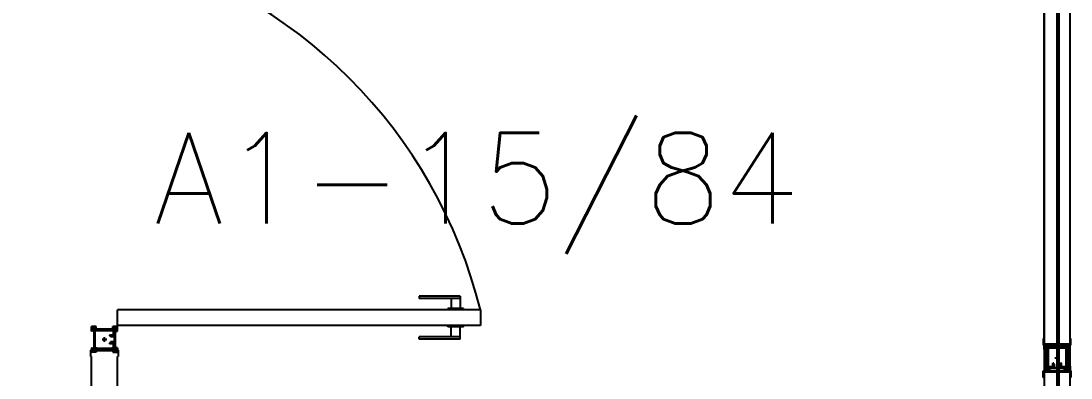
# Model space of a CAD drawing. Header units: centimetres. Extents: x -15 to 273, y 1 to 137.
# Drawn here: x 0.92 to 3.233, y 84.099 to 84.886 of the extents above; entities that cross this region are included whole.
import ezdxf

# ---------------------------------------------------------------- set-up
doc = ezdxf.new("R2010")
doc.units = ezdxf.units.CM
doc.header["$LTSCALE"] = 0.003
doc.header["$MEASUREMENT"] = 0
for name, color, linetype in [('6', 6, 'CONTINUOUS'), ('ALV', 2, 'CONTINUOUS'), ('DIV', 2, 'CONTINUOUS'), ('ENDEREÇO NOVO', 2, 'CONTINUOUS'), ('MACANETA', 2, 'CONTINUOUS'), ('PL-Áreas-Depto', 2, 'CONTINUOUS'), ('PORTA', 2, 'CONTINUOUS')]:
    doc.layers.add(name, color=color, linetype=linetype)
doc.styles.add('UNB-100', font='simplex.shx', dxfattribs={"height": 0.2})

# ---------------------------------------------------------------- blocks, each defined once
blk = doc.blocks.new('div c mtt')
at = {"layer": 'DIV'}
for p, q in [((-0.0185, 1.2285), (-0.0285, 1.2285)), ((-0.0285, 1.2185), (-0.0285, 1.2285)), ((-0.0235, 1.2265), (-0.0265, 1.2265)), ((-0.0265, 1.2265), (-0.0265, 1.2185)), ((-0.0235, 1.2265), (-0.0235, 1.1735)), ((-0.0235, 1.2215), (-0.0235, 1.2265)), ((-0.0215, 1.2265), (-0.0215, 1.2235)), ((-0.0185, 1.2265), (-0.0215, 1.2265)), ((-0.0185, 1.2285), (-0.0185, 1.2265)), ((0.0185, 1.2265), (0.0185, 1.2285)), ((0.0185, 1.2285), (0.0285, 1.2285)), ((0.0185, 1.2265), (0.0215, 1.2265)), ((0.0215, 1.2265), (0.0215, 1.2235)), ((0.0235, 1.1735), (0.0235, 1.2265)), ((0.0235, 1.2265), (0.0265, 1.2265)), ((0.0235, 1.2215), (0.0235, 1.2265)), ((0.0265, 1.2185), (0.0265, 1.2265)), ((0.0285, 1.2185), (0.0285, 1.2285)), ((-0.0265, 1.2185), (-0.0285, 1.2185)), ((-0.0075, 1.2215), (-0.0235, 1.2215)), ((0.0215, 1.2235), (-0.0215, 1.2235)), ((-0.0215, 1.1785), (-0.0215, 1.2215)), ((-0.0095, 1.2195), (-0.0195, 1.2195)), ((-0.0195, 1.1785), (-0.0195, 1.2195)), ((-0.0095, 1.2195), (-0.0095, 1.2115)), ((-0.0075, 1.2115), (-0.0095, 1.2115)), ((-0.0075, 1.2215), (-0.0075, 1.2115)), ((-0.0055, 1.2135), (-0.0075, 1.2135)), ((-0.0055, 1.2215), (-0.0055, 1.2135)), ((0.0055, 1.2215), (-0.0055, 1.2215)), ((0, 1.1949), (0, 1.2051)), ((0, 1.1951), (0, 1.2049)), ((0.0055, 1.2215), (0.0055, 1.2135)), ((0.0075, 1.2135), (0.0055, 1.2135)), ((0.0075, 1.2215), (0.0075, 1.2115)), ((0.0235, 1.2215), (0.0075, 1.2215)), ((0.0095, 1.2115), (0.0075, 1.2115)), ((0.0095, 1.2195), (0.0095, 1.2115)), ((0.0195, 1.2195), (0.0095, 1.2195)), ((0.0195, 1.1785), (0.0195, 1.2195)), ((0.0215, 1.1785), (0.0215, 1.2215)), ((0.0265, 1.2185), (0.0285, 1.2185)), ((-0.0285, 1.1815), (-0.0285, 1.1715)), ((-0.0265, 1.1815), (-0.0285, 1.1815)), ((-0.0265, 1.1815), (-0.0265, 1.1735)), ((-0.0051, 1.2), (0.0051, 1.2)), ((-0.0049, 1.2), (0.0049, 1.2)), ((0.0265, 1.1815), (0.0285, 1.1815)), ((0.0265, 1.1735), (0.0265, 1.1815)), ((0.0285, 1.1815), (0.0285, 1.1715)), ((-0.0305, 1.1571, 1.35), (-0.0305, 1.1715, 1.35)), ((-0.0305, 1.1715, 1.35), (-0.0185, 1.1715, 1.35)), ((-0.0285, 1.1571, 1.35), (-0.0305, 1.1571, 1.35)), ((-0.0185, 1.1715), (-0.0285, 1.1715)), ((0.0285, 1.1695, 1.35), (-0.0285, 1.1695, 1.35)), ((-0.0285, 1.1695, 1.35), (-0.0285, 1.1571, 1.35)), ((0.0285, 1.1695, 1.35), (-0.0285, 1.1695, 1.35)), ((-0.0285, 1.1695, 1.35), (-0.0285, 0.0305, 1.35)), ((-0.0235, 1.1735), (-0.0265, 1.1735)), ((-0.0215, 1.1785), (-0.0235, 1.1785)), ((-0.0235, 1.1785), (-0.0235, 1.1735)), ((-0.0215, 1.1735), (-0.0215, 1.1765)), ((0.0215, 1.1765), (-0.0215, 1.1765)), ((-0.0185, 1.1735), (-0.0215, 1.1735)), ((0.0195, 1.1785), (-0.0195, 1.1785)), ((-0.0185, 1.1715, 1.35), (-0.0185, 1.1765, 1.35)), ((-0.0185, 1.1765, 1.35), (-0.0165, 1.1765, 1.35)), ((-0.0185, 1.1715), (-0.0185, 1.1735)), ((-0.0165, 1.1765, 1.35), (-0.0165, 1.1715, 1.35)), ((-0.0165, 1.1715, 1.35), (0.0165, 1.1715, 1.35)), ((0.0165, 1.1715, 1.35), (0.0165, 1.1765, 1.35)), ((0.0165, 1.1765, 1.35), (0.0185, 1.1765, 1.35)), ((0.0185, 1.1765, 1.35), (0.0185, 1.1715, 1.35)), ((0.0185, 1.1735), (0.0185, 1.1715)), ((0.0185, 1.1735), (0.0215, 1.1735)), ((0.0185, 1.1715, 1.35), (0.0305, 1.1715, 1.35)), ((0.0185, 1.1715), (0.0285, 1.1715)), ((0.0235, 1.1785), (0.0215, 1.1785)), ((0.0215, 1.1735), (0.0215, 1.1765)), ((0.0235, 1.1785), (0.0235, 1.1735)), ((0.0235, 1.1735), (0.0265, 1.1735)), ((0.0285, 1.1571, 1.35), (0.0285, 1.1695, 1.35)), ((0.0285, 0.0305, 1.35), (0.0285, 1.1695, 1.35)), ((0.0305, 1.1571, 1.35), (0.0285, 1.1571, 1.35)), ((0.0305, 1.1715, 1.35), (0.0305, 1.1571, 1.35)), ((-0.0285, 0.0429, 1.35), (-0.0305, 0.0429, 1.35)), ((-0.0305, 0.0429, 1.35), (-0.0305, 0.0285, 1.35)), ((-0.0305, 0.0285, 1.35), (-0.0185, 0.0285, 1.35)), ((-0.0285, 0.0305, 1.35), (-0.0285, 0.0429, 1.35)), ((0.0285, 0.0305, 1.35), (-0.0285, 0.0305, 1.35)), ((-0.0285, 0.0305, 1.35), (0.0285, 0.0305, 1.35)), ((-0.0185, 0.0285), (-0.0285, 0.0285)), ((-0.0285, 0.0185), (-0.0285, 0.0285)), ((-0.0235, 0.0265), (-0.0265, 0.0265)), ((-0.0265, 0.0265), (-0.0265, 0.0185)), ((-0.0235, 0.0265), (-0.0235, -0.0265)), ((-0.0235, 0.0215), (-0.0235, 0.0265)), ((-0.0215, 0.0265), (-0.0215, 0.0235)), ((-0.0185, 0.0265), (-0.0215, 0.0265)), ((0.0215, 0.0235), (-0.0215, 0.0235)), ((-0.0185, 0.0285, 1.35), (-0.0185, 0.0235, 1.35)), ((-0.0185, 0.0285), (-0.0185, 0.0265)), ((-0.0185, 0.0235, 1.35), (-0.0165, 0.0235, 1.35)), ((-0.0165, 0.0235, 1.35), (-0.0165, 0.0285, 1.35)), ((-0.0165, 0.0285, 1.35), (0.0165, 0.0285, 1.35)), ((0.0165, 0.0285, 1.35), (0.0165, 0.0235, 1.35)), ((0.0165, 0.0235, 1.35), (0.0185, 0.0235, 1.35)), ((0.0185, 0.0235, 1.35), (0.0185, 0.0285, 1.35)), ((0.0185, 0.0285, 1.35), (0.0305, 0.0285, 1.35)), ((0.0185, 0.0265), (0.0185, 0.0285)), ((0.0185, 0.0285), (0.0285, 0.0285)), ((0.0185, 0.0265), (0.0215, 0.0265)), ((0.0215, 0.0265), (0.0215, 0.0235)), ((0.0235, -0.0265), (0.0235, 0.0265)), ((0.0235, 0.0265), (0.0265, 0.0265)), ((0.0235, 0.0215), (0.0235, 0.0265)), ((0.0265, 0.0185), (0.0265, 0.0265)), ((0.0305, 0.0429, 1.35), (0.0285, 0.0429, 1.35)), ((0.0285, 0.0429, 1.35), (0.0285, 0.0305, 1.35)), ((0.0285, 0.0185), (0.0285, 0.0285)), ((0.0305, 0.0285, 1.35), (0.0305, 0.0429, 1.35)), ((-0.0265, 0.0185), (-0.0285, 0.0185)), ((-0.0075, 0.0215), (-0.0235, 0.0215)), ((-0.0215, -0.0215), (-0.0215, 0.0215)), ((-0.0095, 0.0195), (-0.0195, 0.0195)), ((-0.0195, -0.0215), (-0.0195, 0.0195)), ((-0.0095, 0.0195), (-0.0095, 0.0115)), ((-0.0075, 0.0115), (-0.0095, 0.0115)), ((-0.0075, 0.0215), (-0.0075, 0.0115)), ((-0.0055, 0.0135), (-0.0075, 0.0135)), ((-0.0055, 0.0215), (-0.0055, 0.0135)), ((0.0055, 0.0215), (-0.0055, 0.0215)), ((-0.0049, 0), (0.0049, 0)), ((0, -0.0051), (0, 0.0051)), ((0, 0.0051), (0, -0.0051)), ((0, -0.0049), (0, 0.0049)), ((0.0055, 0.0215), (0.0055, 0.0135)), ((0.0075, 0.0135), (0.0055, 0.0135)), ((0.0075, 0.0215), (0.0075, 0.0115)), ((0.0235, 0.0215), (0.0075, 0.0215)), ((0.0095, 0.0115), (0.0075, 0.0115)), ((0.0095, 0.0195), (0.0095, 0.0115)), ((0.0195, 0.0195), (0.0095, 0.0195)), ((0.0195, -0.0215), (0.0195, 0.0195)), ((0.0215, -0.0215), (0.0215, 0.0215)), ((0.0265, 0.0185), (0.0285, 0.0185)), ((-0.0285, -0.0185), (-0.0285, -0.0285)), ((-0.0265, -0.0185), (-0.0285, -0.0185)), ((-0.0265, -0.0185), (-0.0265, -0.0265)), ((-0.0215, -0.0215), (-0.0235, -0.0215)), ((-0.0235, -0.0215), (-0.0235, -0.0265)), ((0.0195, -0.0215), (-0.0195, -0.0215)), ((-0.0051, 0), (0.0051, 0)), ((-0.0051, 0), (0.0051, 0)), ((0.0235, -0.0215), (0.0215, -0.0215)), ((0.0235, -0.0215), (0.0235, -0.0265)), ((0.0265, -0.0185), (0.0285, -0.0185)), ((0.0265, -0.0265), (0.0265, -0.0185)), ((0.0285, -0.0185), (0.0285, -0.0285)), ((-0.0305, -0.0429, 1.35), (-0.0305, -0.0285, 1.35)), ((-0.0305, -0.0285, 1.35), (-0.0185, -0.0285, 1.35)), ((-0.0285, -0.0429, 1.35), (-0.0305, -0.0429, 1.35)), ((-0.0185, -0.0285), (-0.0285, -0.0285)), ((0.0285, -0.0305, 1.35), (-0.0285, -0.0305, 1.35)), ((-0.0285, -0.0305, 1.35), (-0.0285, -0.0429, 1.35)), ((0.0285, -0.0305, 1.35), (-0.0285, -0.0305, 1.35)), ((-0.0235, -0.0265), (-0.0265, -0.0265)), ((-0.0215, -0.0265), (-0.0215, -0.0235)), ((0.0215, -0.0235), (-0.0215, -0.0235)), ((-0.0185, -0.0265), (-0.0215, -0.0265)), ((-0.0185, -0.0285, 1.35), (-0.0185, -0.0235, 1.35)), ((-0.0185, -0.0235, 1.35), (-0.0165, -0.0235, 1.35)), ((-0.0185, -0.0285), (-0.0185, -0.0265)), ((-0.0165, -0.0235, 1.35), (-0.0165, -0.0285, 1.35)), ((-0.0165, -0.0285, 1.35), (0.0165, -0.0285, 1.35)), ((0.0165, -0.0285, 1.35), (0.0165, -0.0235, 1.35)), ((0.0165, -0.0235, 1.35), (0.0185, -0.0235, 1.35)), ((0.0185, -0.0235, 1.35), (0.0185, -0.0285, 1.35)), ((0.0185, -0.0265), (0.0185, -0.0285)), ((0.0185, -0.0265), (0.0215, -0.0265)), ((0.0185, -0.0285, 1.35), (0.0305, -0.0285, 1.35)), ((0.0185, -0.0285), (0.0285, -0.0285)), ((0.0215, -0.0265), (0.0215, -0.0235)), ((0.0235, -0.0265), (0.0265, -0.0265)), ((0.0285, -0.0429, 1.35), (0.0285, -0.0305, 1.35)), ((0.0305, -0.0429, 1.35), (0.0285, -0.0429, 1.35)), ((0.0305, -0.0285, 1.35), (0.0305, -0.0429, 1.35))]:
    blk.add_line(p, q, dxfattribs=at)
at = {"layer": 'DIV', "color": 1}
for p, q in [((-0.0005, 1.1655, 1.35), (-0.0005, 0.0425, 1.35)), ((0.0035, 1.1655, 1.35), (-0.0005, 1.1655, 1.35)), ((0.0035, 1.1655, 1.35), (0.0035, 0.0425, 1.35)), ((0.0035, 0.0425, 1.35), (-0.0005, 0.0425, 1.35))]:
    blk.add_line(p, q, dxfattribs=at)

msp = doc.modelspace()

# ---------------------------------------------------------------- linework, layer by layer
at = {"layer": 'ALV', "ltscale": 10}
for p, q in [((3.1739, 84.1858, -4.5533), (3.1739, 86.1765, 20.7674)), ((3.231, 84.1858, -4.5533), (3.2309, 86.1765, 20.7674)), ((3.231, 83.6115, -3.8736), (3.2309, 84.1124, 2.4979))]:
    msp.add_line(p, q, dxfattribs=at)
at = {"layer": 'DIV'}
for p, q in [((1.0755, 84.2023, 0.0057), (1.0755, 84.2123, 0.0057)), ((1.0855, 84.2123, 0.0057), (1.0755, 84.2123, 0.0057)), ((1.0755, 84.2023, 0.0057), (1.0755, 84.2123, 0.0057)), ((1.0855, 84.2123, 0.0057), (1.0755, 84.2123, 0.0057)), ((1.0855, 84.2123, 0.0057), (1.0755, 84.2123, 0.0057)), ((1.0775, 84.2073, 0.0057), (1.0775, 84.2103, 0.0057)), ((1.0775, 84.2103, 0.0057), (1.0855, 84.2103, 0.0057)), ((1.0775, 84.2073, 0.0057), (1.0775, 84.2103, 0.0057)), ((1.0775, 84.2103, 0.0057), (1.0855, 84.2103, 0.0057)), ((1.0775, 84.2073, 0.0057), (1.1305, 84.2073, 0.0057)), ((1.0825, 84.2073, 0.0057), (1.0775, 84.2073, 0.0057)), ((1.0775, 84.2073, 0.0057), (1.1305, 84.2073, 0.0057)), ((1.0825, 84.2073, 0.0057), (1.0775, 84.2073, 0.0057)), ((1.0825, 84.2073, 0.0057), (1.0825, 84.2053, 0.0057)), ((1.0825, 84.2073, 0.0057), (1.0825, 84.2053, 0.0057)), ((1.0855, 84.2103, 0.0057), (1.0855, 84.2123, 0.0057)), ((1.0855, 84.2103, 0.0057), (1.0855, 84.2123, 0.0057)), ((1.0855, 84.2073, 0.0057), (1.0855, 84.2123, 0.0057)), ((1.0855, 84.2073, 0.0057), (1.0875, 84.2073, 0.0057)), ((1.1205, 84.2073, 0.0057), (1.1225, 84.2073, 0.0057)), ((1.1225, 84.2103, 0.0057), (1.1225, 84.2123, 0.0057)), ((1.1225, 84.2123, 0.0057), (1.1325, 84.2123, 0.0057)), ((1.1225, 84.2103, 0.0057), (1.1225, 84.2123, 0.0057)), ((1.1225, 84.2123, 0.0057), (1.1325, 84.2123, 0.0057)), ((1.1225, 84.2073, 0.0057), (1.1225, 84.2123, 0.0057)), ((1.1325, 84.2123, 0.0057), (1.1225, 84.2123, 0.0057)), ((1.1225, 84.2103, 0.0057), (1.1305, 84.2103, 0.0057)), ((1.1225, 84.2103, 0.0057), (1.1305, 84.2103, 0.0057)), ((1.1255, 84.2073, 0.0057), (1.1255, 84.1913, 0.0057)), ((1.1255, 84.2073, 0.0057), (1.1305, 84.2073, 0.0057)), ((1.1255, 84.2073, 0.0057), (1.1255, 84.1913, 0.0057)), ((1.1255, 84.2073, 0.0057), (1.1305, 84.2073, 0.0057)), ((1.1305, 84.2073, 0.0057), (1.1305, 84.2103, 0.0057)), ((1.1305, 84.2073, 0.0057), (1.1305, 84.2103, 0.0057)), ((1.1325, 84.2023, 0.0057), (1.1325, 84.2123, 0.0057)), ((1.1325, 84.2023, 0.0057), (1.1325, 84.2123, 0.0057)), ((1.0775, 84.2023, 0.0057), (1.0755, 84.2023, 0.0057)), ((1.0775, 84.2023, 0.0057), (1.0755, 84.2023, 0.0057)), ((1.0775, 84.2023, 0.0057), (1.0775, 84.2053, 0.0057)), ((1.0775, 84.2053, 0.0057), (1.0805, 84.2053, 0.0057)), ((1.0775, 84.2023, 0.0057), (1.0775, 84.2053, 0.0057)), ((1.0775, 84.2053, 0.0057), (1.0805, 84.2053, 0.0057)), ((1.0805, 84.2053, 0.0057), (1.0805, 84.1623, 0.0057)), ((1.0805, 84.2053, 0.0057), (1.0805, 84.1623, 0.0057)), ((1.0825, 84.2053, 0.0057), (1.1255, 84.2053, 0.0057)), ((1.0825, 84.2053, 0.0057), (1.1255, 84.2053, 0.0057)), ((1.0825, 84.2033, 0.0057), (1.1235, 84.2033, 0.0057)), ((1.0825, 84.2033, 0.0057), (1.0825, 84.1643, 0.0057)), ((1.0825, 84.2033, 0.0057), (1.1235, 84.2033, 0.0057)), ((1.0825, 84.2033, 0.0057), (1.0825, 84.1643, 0.0057)), ((1.1091, 84.1838, 0.0057), (1.0989, 84.1838, 0.0057)), ((1.099, 84.1838, 0.0057), (1.1089, 84.1838, 0.0057)), ((1.099, 84.1838, 0.0057), (1.1089, 84.1838, 0.0057)), ((1.104, 84.1787, 0.0057), (1.104, 84.1889, 0.0057)), ((1.104, 84.1788, 0.0057), (1.104, 84.1887, 0.0057)), ((1.104, 84.1788, 0.0057), (1.104, 84.1887, 0.0057)), ((1.1235, 84.1933, 0.0057), (1.1155, 84.1933, 0.0057)), ((1.1155, 84.1933, 0.0057), (1.1155, 84.1913, 0.0057)), ((1.1235, 84.1933, 0.0057), (1.1155, 84.1933, 0.0057)), ((1.1155, 84.1933, 0.0057), (1.1155, 84.1913, 0.0057)), ((1.1255, 84.1913, 0.0057), (1.1155, 84.1913, 0.0057)), ((1.1255, 84.1913, 0.0057), (1.1155, 84.1913, 0.0057)), ((1.1175, 84.1913, 0.0057), (1.1175, 84.1893, 0.0057)), ((1.1175, 84.1913, 0.0057), (1.1175, 84.1893, 0.0057)), ((1.1255, 84.1893, 0.0057), (1.1175, 84.1893, 0.0057)), ((1.1255, 84.1893, 0.0057), (1.1175, 84.1893, 0.0057)), ((1.1235, 84.2033, 0.0057), (1.1235, 84.1933, 0.0057)), ((1.1235, 84.2033, 0.0057), (1.1235, 84.1933, 0.0057)), ((1.1255, 84.1893, 0.0057), (1.1255, 84.1783, 0.0057)), ((1.1255, 84.1893, 0.0057), (1.1255, 84.1783, 0.0057)), ((1.1275, 84.2053, 0.0057), (1.1275, 84.1623, 0.0057)), ((1.1305, 84.2053, 0.0057), (1.1275, 84.2053, 0.0057)), ((1.1275, 84.2053, 0.0057), (1.1275, 84.1623, 0.0057)), ((1.1305, 84.2053, 0.0057), (1.1275, 84.2053, 0.0057)), ((1.1305, 84.2023, 0.0057), (1.1305, 84.2053, 0.0057)), ((1.1305, 84.2023, 0.0057), (1.1305, 84.2053, 0.0057)), ((1.1305, 84.2023, 0.0057), (1.1325, 84.2023, 0.0057)), ((1.1305, 84.2023, 0.0057), (1.1325, 84.2023, 0.0057)), ((3.1739, 84.1858, -1.5), (3.1719, 84.1858, -1.5)), ((3.1719, 84.1858, -1.5), (3.1719, 84.1714, -1.5)), ((3.1739, 84.1734, -1.5), (3.1739, 84.1858, -1.5)), ((3.2329, 84.1858, -1.5), (3.2309, 84.1858, -1.5)), ((3.2309, 84.1858, -1.5), (3.2309, 84.1734, -1.5)), ((3.2329, 84.1714, -1.5), (3.2329, 84.1858, -1.5)), ((1.0755, 84.1653, 0.0057), (1.0755, 84.1553, 0.0057)), ((1.0755, 84.1653, 0.0057), (1.0775, 84.1653, 0.0057)), ((1.0755, 84.1653, 0.0057), (1.0755, 84.1553, 0.0057)), ((1.0755, 84.1653, 0.0057), (1.0775, 84.1653, 0.0057)), ((1.0775, 84.1653, 0.0057), (1.0775, 84.1623, 0.0057)), ((1.0775, 84.1653, 0.0057), (1.0775, 84.1623, 0.0057)), ((1.0775, 84.1623, 0.0057), (1.0805, 84.1623, 0.0057)), ((1.0775, 84.1623, 0.0057), (1.0805, 84.1623, 0.0057)), ((1.0825, 84.1643, 0.0057), (1.1235, 84.1643, 0.0057)), ((1.0825, 84.1643, 0.0057), (1.1235, 84.1643, 0.0057)), ((1.0825, 84.1623, 0.0057), (1.1255, 84.1623, 0.0057)), ((1.0825, 84.1623, 0.0057), (1.0825, 84.1603, 0.0057)), ((1.0825, 84.1623, 0.0057), (1.1255, 84.1623, 0.0057)), ((1.0825, 84.1623, 0.0057), (1.0825, 84.1603, 0.0057)), ((1.0855, 84.1654, 0.0057), (1.0855, 84.1604, 0.0057)), ((1.0855, 84.1654, 0.0057), (1.0875, 84.1654, 0.0057)), ((1.0875, 84.1654, 0.0057), (1.0875, 84.1604, 0.0057)), ((1.1255, 84.1763, 0.0057), (1.1155, 84.1763, 0.0057)), ((1.1155, 84.1763, 0.0057), (1.1155, 84.1743, 0.0057)), ((1.1255, 84.1763, 0.0057), (1.1155, 84.1763, 0.0057)), ((1.1155, 84.1763, 0.0057), (1.1155, 84.1743, 0.0057)), ((1.1235, 84.1743, 0.0057), (1.1155, 84.1743, 0.0057)), ((1.1235, 84.1743, 0.0057), (1.1155, 84.1743, 0.0057)), ((1.1255, 84.1783, 0.0057), (1.1175, 84.1783, 0.0057)), ((1.1175, 84.1783, 0.0057), (1.1175, 84.1763, 0.0057)), ((1.1255, 84.1783, 0.0057), (1.1175, 84.1783, 0.0057)), ((1.1175, 84.1783, 0.0057), (1.1175, 84.1763, 0.0057)), ((1.1205, 84.1654, 0.0057), (1.1205, 84.1604, 0.0057)), ((1.1205, 84.1654, 0.0057), (1.1225, 84.1654, 0.0057)), ((1.1225, 84.1654, 0.0057), (1.1225, 84.1604, 0.0057)), ((1.1235, 84.1743, 0.0057), (1.1235, 84.1643, 0.0057)), ((1.1235, 84.1743, 0.0057), (1.1235, 84.1643, 0.0057)), ((1.1255, 84.1763, 0.0057), (1.1255, 84.1603, 0.0057)), ((1.1255, 84.1763, 0.0057), (1.1255, 84.1603, 0.0057)), ((1.1305, 84.1623, 0.0057), (1.1275, 84.1623, 0.0057)), ((1.1305, 84.1623, 0.0057), (1.1275, 84.1623, 0.0057)), ((1.1305, 84.1653, 0.0057), (1.1305, 84.1623, 0.0057)), ((1.1325, 84.1653, 0.0057), (1.1305, 84.1653, 0.0057)), ((1.1305, 84.1653, 0.0057), (1.1305, 84.1623, 0.0057)), ((1.1325, 84.1653, 0.0057), (1.1305, 84.1653, 0.0057)), ((1.1325, 84.1653, 0.0057), (1.1325, 84.1553, 0.0057)), ((1.1325, 84.1653, 0.0057), (1.1325, 84.1553, 0.0057)), ((3.1719, 84.1714, -1.5), (3.1839, 84.1714, -1.5)), ((3.2309, 84.1734, -1.5), (3.1739, 84.1734, -1.5)), ((3.2309, 84.1734, -1.5), (3.1739, 84.1734, -1.5)), ((3.1739, 84.1614, -2.85), (3.1739, 84.1714, -2.85)), ((3.1839, 84.1714, -2.85), (3.1739, 84.1714, -2.85)), ((3.1759, 84.1614, -2.85), (3.1739, 84.1614, -2.85)), ((3.1789, 84.1694, -2.85), (3.1759, 84.1694, -2.85)), ((3.1759, 84.1614, -2.85), (3.1759, 84.1694, -2.85)), ((3.1789, 84.1164, -2.85), (3.1789, 84.1694, -2.85)), ((3.1789, 84.1644, -2.85), (3.1789, 84.1694, -2.85)), ((3.1809, 84.1644, -2.85), (3.1789, 84.1644, -2.85)), ((3.1839, 84.1694, -2.85), (3.1809, 84.1694, -2.85)), ((3.1809, 84.1694, -2.85), (3.1809, 84.1664, -2.85)), ((3.2239, 84.1664, -2.85), (3.1809, 84.1664, -2.85)), ((3.1809, 84.1644, -2.85), (3.1809, 84.1214, -2.85)), ((3.1829, 84.1644, -2.85), (3.1829, 84.1234, -2.85)), ((3.2219, 84.1644, -2.85), (3.1829, 84.1644, -2.85)), ((3.1839, 84.1714, -1.5), (3.1839, 84.1664, -1.5)), ((3.1839, 84.1714, -2.85), (3.1839, 84.1694, -2.85)), ((3.1839, 84.1664, -1.5), (3.1859, 84.1664, -1.5)), ((3.1859, 84.1664, -1.5), (3.1859, 84.1714, -1.5)), ((3.1859, 84.1714, -1.5), (3.2189, 84.1714, -1.5)), ((3.2189, 84.1714, -1.5), (3.2189, 84.1664, -1.5)), ((3.2189, 84.1664, -1.5), (3.2209, 84.1664, -1.5)), ((3.2209, 84.1664, -1.5), (3.2209, 84.1714, -1.5)), ((3.2209, 84.1714, -1.5), (3.2329, 84.1714, -1.5)), ((3.2209, 84.1714, -2.85), (3.2309, 84.1714, -2.85)), ((3.2209, 84.1694, -2.85), (3.2209, 84.1714, -2.85)), ((3.2209, 84.1694, -2.85), (3.2239, 84.1694, -2.85)), ((3.2219, 84.1644, -2.85), (3.2219, 84.1234, -2.85)), ((3.2239, 84.1694, -2.85), (3.2239, 84.1664, -2.85)), ((3.2239, 84.1644, -2.85), (3.2239, 84.1214, -2.85)), ((3.2259, 84.1644, -2.85), (3.2239, 84.1644, -2.85)), ((3.2259, 84.1694, -2.85), (3.2259, 84.1164, -2.85)), ((3.2259, 84.1694, -2.85), (3.2289, 84.1694, -2.85)), ((3.2259, 84.1644, -2.85), (3.2259, 84.1694, -2.85)), ((3.2289, 84.1694, -2.85), (3.2289, 84.1614, -2.85)), ((3.2289, 84.1614, -2.85), (3.2309, 84.1614, -2.85)), ((3.2309, 84.1614, -2.85), (3.2309, 84.1714, -2.85)), ((1.0735, 84.1604, 0.0057), (1.0735, 84.146, 0.0057)), ((1.0855, 84.1604, 0.0057), (1.0735, 84.1604, 0.0057)), ((1.0735, 84.146, 0.0057), (1.0755, 84.146, 0.0057)), ((1.1325, 84.1584, 0.0057), (1.0755, 84.1584, 0.0057)), ((1.0855, 84.1553, 0.0057), (1.0755, 84.1553, 0.0057)), ((1.0855, 84.1553, 0.0057), (1.0755, 84.1553, 0.0057)), ((1.0755, 83.6052, 0.0057), (1.0755, 84.146, 0.0057)), ((1.1305, 84.1603, 0.0057), (1.0775, 84.1603, 0.0057)), ((1.0775, 84.1603, 0.0057), (1.0775, 84.1573, 0.0057)), ((1.0825, 84.1603, 0.0057), (1.0775, 84.1603, 0.0057)), ((1.1305, 84.1603, 0.0057), (1.0775, 84.1603, 0.0057)), ((1.0775, 84.1603, 0.0057), (1.0775, 84.1573, 0.0057)), ((1.0825, 84.1603, 0.0057), (1.0775, 84.1603, 0.0057)), ((1.0855, 84.1573, 0.0057), (1.0775, 84.1573, 0.0057)), ((1.0855, 84.1573, 0.0057), (1.0775, 84.1573, 0.0057)), ((1.0855, 84.1573, 0.0057), (1.0855, 84.1553, 0.0057)), ((1.0855, 84.1573, 0.0057), (1.0855, 84.1553, 0.0057)), ((1.1205, 84.1604, 0.0057), (1.0875, 84.1604, 0.0057)), ((1.1345, 84.1604, 0.0057), (1.1225, 84.1604, 0.0057)), ((1.1225, 84.1573, 0.0057), (1.1225, 84.1553, 0.0057)), ((1.1305, 84.1573, 0.0057), (1.1225, 84.1573, 0.0057)), ((1.1225, 84.1573, 0.0057), (1.1225, 84.1553, 0.0057)), ((1.1305, 84.1573, 0.0057), (1.1225, 84.1573, 0.0057)), ((1.1225, 84.1553, 0.0057), (1.1325, 84.1553, 0.0057)), ((1.1225, 84.1553, 0.0057), (1.1325, 84.1553, 0.0057)), ((1.1255, 84.1603, 0.0057), (1.1305, 84.1603, 0.0057)), ((1.1255, 84.1603, 0.0057), (1.1305, 84.1603, 0.0057)), ((1.1305, 84.1603, 0.0057), (1.1305, 84.1573, 0.0057)), ((1.1305, 84.1603, 0.0057), (1.1305, 84.1573, 0.0057)), ((1.1325, 83.6052, 0.0057), (1.1325, 84.146, 0.0057)), ((1.1325, 84.146, 0.0057), (1.1345, 84.146, 0.0057)), ((1.1345, 84.1604, 0.0057), (1.1345, 84.146, 0.0057)), ((3.1973, 84.1429, -2.85), (3.2075, 84.1429, -2.85)), ((3.1973, 84.1429, -2.85), (3.2075, 84.1429, -2.85)), ((3.1975, 84.1429, -2.85), (3.2074, 84.1429, -2.85)), ((3.2024, 84.148, -2.85), (3.2024, 84.1378, -2.85)), ((3.2024, 84.1378, -2.85), (3.2024, 84.148, -2.85)), ((3.2024, 84.1479, -2.85), (3.2024, 84.138, -2.85)), ((3.1719, 84.1, -1.5), (3.1719, 84.1144, -1.5)), ((3.1719, 84.1144, -1.5), (3.1839, 84.1144, -1.5)), ((3.1759, 84.1244, -2.85), (3.1739, 84.1244, -2.85)), ((3.1739, 84.1244, -2.85), (3.1739, 84.1144, -2.85)), ((3.1839, 84.1144, -2.85), (3.1739, 84.1144, -2.85)), ((3.1759, 84.1164, -2.85), (3.1759, 84.1244, -2.85)), ((3.1789, 84.1164, -2.85), (3.1759, 84.1164, -2.85)), ((3.1949, 84.1214, -2.85), (3.1789, 84.1214, -2.85)), ((3.1789, 84.1214, -2.85), (3.1789, 84.1164, -2.85)), ((3.2239, 84.1194, -2.85), (3.1809, 84.1194, -2.85)), ((3.1809, 84.1164, -2.85), (3.1809, 84.1194, -2.85)), ((3.1839, 84.1164, -2.85), (3.1809, 84.1164, -2.85)), ((3.1929, 84.1234, -2.85), (3.1829, 84.1234, -2.85)), ((3.1839, 84.1144, -1.5), (3.1839, 84.1194, -1.5)), ((3.1839, 84.1194, -1.5), (3.1859, 84.1194, -1.5)), ((3.1839, 84.1144, -2.85), (3.1839, 84.1164, -2.85)), ((3.1859, 84.1194, -1.5), (3.1859, 84.1144, -1.5)), ((3.1859, 84.1144, -1.5), (3.2189, 84.1144, -1.5)), ((3.1929, 84.1234, -2.85), (3.1929, 84.1314, -2.85)), ((3.1949, 84.1314, -2.85), (3.1929, 84.1314, -2.85)), ((3.1949, 84.1214, -2.85), (3.1949, 84.1314, -2.85)), ((3.1969, 84.1294, -2.85), (3.1949, 84.1294, -2.85)), ((3.1969, 84.1214, -2.85), (3.1969, 84.1294, -2.85)), ((3.2079, 84.1214, -2.85), (3.1969, 84.1214, -2.85)), ((3.2079, 84.1214, -2.85), (3.2079, 84.1294, -2.85)), ((3.2099, 84.1294, -2.85), (3.2079, 84.1294, -2.85)), ((3.2099, 84.1214, -2.85), (3.2099, 84.1314, -2.85)), ((3.2119, 84.1314, -2.85), (3.2099, 84.1314, -2.85)), ((3.2259, 84.1214, -2.85), (3.2099, 84.1214, -2.85)), ((3.2119, 84.1234, -2.85), (3.2119, 84.1314, -2.85)), ((3.2219, 84.1234, -2.85), (3.2119, 84.1234, -2.85)), ((3.2189, 84.1144, -1.5), (3.2189, 84.1194, -1.5)), ((3.2189, 84.1194, -1.5), (3.2209, 84.1194, -1.5)), ((3.2209, 84.1194, -1.5), (3.2209, 84.1144, -1.5)), ((3.2209, 84.1164, -2.85), (3.2239, 84.1164, -2.85)), ((3.2209, 84.1164, -2.85), (3.2209, 84.1144, -2.85)), ((3.2209, 84.1144, -1.5), (3.2329, 84.1144, -1.5)), ((3.2209, 84.1144, -2.85), (3.2309, 84.1144, -2.85)), ((3.2239, 84.1164, -2.85), (3.2239, 84.1194, -2.85)), ((3.2259, 84.1214, -2.85), (3.2259, 84.1164, -2.85)), ((3.2259, 84.1164, -2.85), (3.2289, 84.1164, -2.85)), ((3.2289, 84.1244, -2.85), (3.2309, 84.1244, -2.85)), ((3.2289, 84.1244, -2.85), (3.2289, 84.1164, -2.85)), ((3.2309, 84.1244, -2.85), (3.2309, 84.1144, -2.85)), ((3.2329, 84.1144, -1.5), (3.2329, 84.1, -1.5)), ((3.1739, 84.1, -1.5), (3.1719, 84.1, -1.5)), ((3.2309, 84.1124, -1.5), (3.1739, 84.1124, -1.5)), ((3.1739, 84.1124, -1.5), (3.1739, 84.1, -1.5)), ((3.1739, 84.1124, -1.5), (3.2309, 84.1124, -1.5)), ((3.2309, 84.1, -1.5), (3.2309, 84.1124, -1.5)), ((3.2329, 84.1, -1.5), (3.2309, 84.1, -1.5))]:
    msp.add_line(p, q, dxfattribs=at)
at = {"layer": 'MACANETA'}
for p, q in [((1.8875, 84.2793, 0.0057), (1.7975, 84.2793, 0.0057)), ((1.7975, 84.2793, 0.0057), (1.7975, 84.2743, 0.0057)), ((1.8875, 84.2793, 0.0057), (1.8875, 84.2523, 0.0057)), ((1.8875, 84.2743, 0.0057), (1.7975, 84.2743, 0.0057)), ((1.8675, 84.2743, 0.0057), (1.8675, 84.2523, 0.0057)), ((1.86, 84.2523, 0.0057), (1.86, 84.2493, 0.0057)), ((1.895, 84.2523, 0.0057), (1.86, 84.2523, 0.0057)), ((1.895, 84.2523, 0.0057), (1.895, 84.2493, 0.0057)), ((1.86, 84.2113, 0.0057), (1.86, 84.2143, 0.0057)), ((1.895, 84.2113, 0.0057), (1.86, 84.2113, 0.0057)), ((1.8675, 84.1893, 0.0057), (1.8675, 84.2113, 0.0057)), ((1.8875, 84.1843, 0.0057), (1.8875, 84.2113, 0.0057)), ((1.895, 84.2113, 0.0057), (1.895, 84.2143, 0.0057)), ((1.8875, 84.1893, 0.0057), (1.7975, 84.1893, 0.0057)), ((1.7975, 84.1843, 0.0057), (1.7975, 84.1893, 0.0057)), ((1.8875, 84.1843, 0.0057), (1.7975, 84.1843, 0.0057))]:
    msp.add_line(p, q, dxfattribs=at)
at = {"layer": 'PL-Áreas-Depto'}
msp.add_lwpolyline([(3.2309, 74.1765), (3.2309, 92.3765), (-4.1732, 92.3765), (-13.3732, 92.3765), (-13.3732, 92.1215), (-13.4132, 92.1215), (-13.4132, 86.4315), (-13.3732, 86.4315), (-13.3732, 86.1215), (-13.4132, 86.1215), (-13.4132, 80.4315), (-13.3732, 80.4315), (-13.3732, 80.1215), (-13.4132, 80.1215), (-13.4132, 74.4315), (-13.3732, 74.4315), (-13.3732, 74.1765)], dxfattribs=at)
at = {"layer": 'PORTA'}
for p, q in [((1.1325, 84.2143, 0.0057), (1.1325, 84.2493, 0.0057)), ((1.9325, 84.2493, 0.0057), (1.1325, 84.2493, 0.0057)), ((1.9325, 84.2493, 0.0057), (1.9325, 84.2143, 0.0057)), ((1.9325, 84.2143, 0.0057), (1.1325, 84.2143, 0.0057))]:
    msp.add_line(p, q, dxfattribs=at)
at = {"layer": 'PORTA', "color": 1}
msp.add_arc((0.8665, 83.984, 0.0057), 1.098, 13.9812, 75.983, dxfattribs=at)

# ---------------------------------------------------------------- block references
at = {"layer": '6'}
msp.add_blockref('div c mtt', (3.2024, 84.005), dxfattribs=at)

# ---------------------------------------------------------------- texts
at = {"layer": 'ENDEREÇO NOVO', "style": 'UNB-100'}
msp.add_text('A1-15/84', height=0.2, dxfattribs=at).set_placement((1.2127, 84.4392, 0.7456))

doc.saveas('drawing.dxf')
